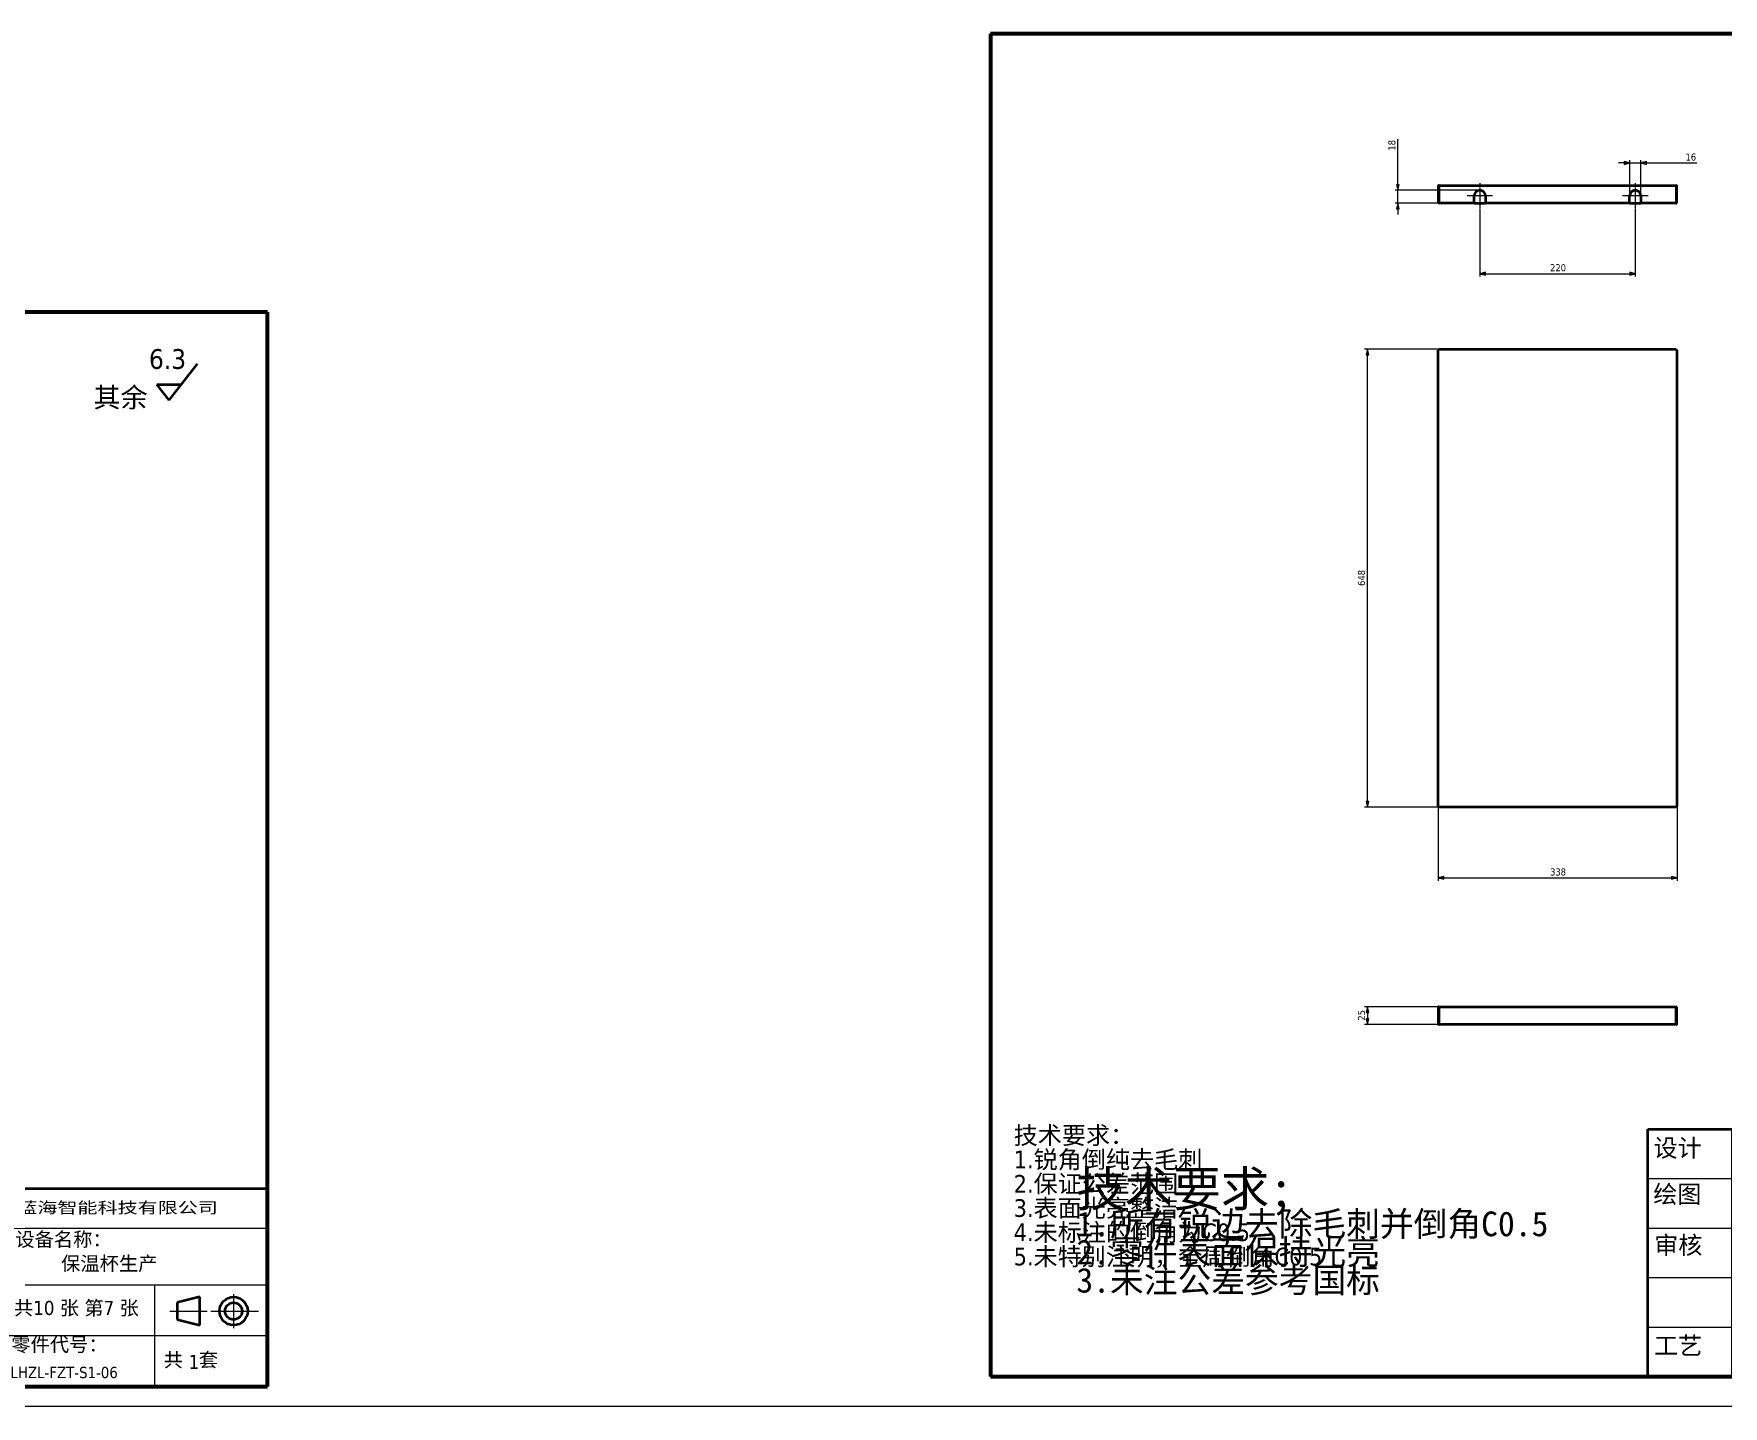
# Model space of a CAD drawing. Header units: millimetres. Extents: x 1472 to 285341, y -86221 to 5170.
# Drawn here: x 9281 to 11672, y -3300 to -1358 of the extents above; entities that cross this region are included whole.
import ezdxf
from ezdxf.enums import TextEntityAlignment as Align

# ---------------------------------------------------------------- set-up
doc = ezdxf.new("R2010")
doc.units = ezdxf.units.MM
doc.linetypes.add('CHAIN', pattern=[0.3543, 0.2362, -0.0295, 0.0591, -0.0295])
doc.layers.add('中心标记 (ISO)', color=1, linetype='Continuous', lineweight=25, true_color=0xff0000)
doc.layers.add('尺寸 (ISO)', color=5, linetype='Continuous', lineweight=25, true_color=0x0000ff)
for name, color, linetype, lineweight in [('可见 (ISO)', 7, 'Continuous', 50), ('图框 (ISO)', 7, 'Continuous', 70), ('标题 (ISO)', 7, 'Continuous', 50), ('符号 (ISO)', 7, 'Continuous', 25)]:
    doc.layers.add(name, color=color, linetype=linetype, lineweight=lineweight)
doc.styles.add('文本样式19', font='tahoma.ttf')
doc.styles.add('文本样式91', font='tahoma.ttf')
doc.styles.add('注释文本 (ISO)', font='tahoma.ttf')
doc.dimstyles.new('默认 (GB)', dxfattribs={"dimscale": 4, "dimtxt": 2.5, "dimasz": 2, "dimexe": 1, "dimexo": 0, "dimgap": 0.75, "dimtad": 1, "dimtoh": 1, "dimrnd": 1e-08, "dimdsep": 46, "dimtxsty": '注释文本 (ISO)', "dimblk": 'Filled-1', "dimcen": 0.09, "dimdle": 10, "dimclrd": 256, "dimclre": 256, "dimclrt": 256, "dimaunit": 1, "dimazin": 2, "dimtfac": 0.8, "dimtdec": 3, "dimtmove": 0, "dimatfit": 3, "dimldrblk": 'Filled-2', "dimfxl": 0, "dimtolj": 1, "dimtzin": 0, "dimlwd": -1, "dimlwe": -1, "dimarcsym": 0})

# ---------------------------------------------------------------- blocks, each defined once
blk = doc.blocks.new('图框 A3-A4')
at = {"layer": '图框 (ISO)'}
for p, q in [((287, 200), (10, 200)), ((10, 200), (10, 10)), ((287, 10), (287, 200)), ((10, 10), (287, 10))]:
    blk.add_line(p, q, dxfattribs=at)
blk = doc.blocks.new('标题栏 GB1')
at = {"layer": '标题 (ISO)'}
for p, q in [((361.15, 211.7), (366.21, 218.12)), ((361.15, 211.7), (359.01, 214.46)), ((359.01, 214.46), (363.33, 214.46)), ((194.57, 65.23), (194.57, 72.23)), ((194.57, 72.23), (378.57, 72.23)), ((206.57, 65.23), (206.57, 72.23)), ((222.57, 65.23), (222.57, 72.23)), ((234.57, 65.23), (234.57, 72.23)), ((250.57, 65.23), (250.57, 72.23)), ((262.57, 65.23), (262.57, 72.23)), ((273.31, 65.23), (273.31, 72.23)), ((317.57, 65.23), (317.57, 72.23)), ((378.57, 72.23), (378.57, 65.23)), ((194.57, 37.23), (194.57, 65.23)), ((206.57, 37.23), (206.57, 65.23)), ((222.57, 44.23), (222.57, 65.23)), ((234.57, 37.23), (234.57, 65.23)), ((250.57, 37.23), (250.57, 65.23)), ((262.57, 37.23), (262.57, 65.23)), ((273.31, 65.23), (273.31, 37.23)), ((317.57, 55.23), (317.57, 65.23)), ((378.57, 65.23), (378.57, 37.23)), ((317.57, 55.23), (317.57, 46.23)), ((366.57, 53.06), (362.57, 52.06)), ((366.57, 48.06), (366.57, 53.06)), ((362.57, 52.06), (362.57, 49.06)), ((362.57, 49.06), (366.57, 48.06)), ((305.57, 46.23), (305.57, 37.23)), ((222.57, 44.23), (222.57, 37.23)), ((378.57, 37.23), (194.57, 37.23))]:
    blk.add_line(p, q, dxfattribs=at)
at = {"layer": '标题 (ISO)', "lineweight": 25}
for p, q in [((194.57, 65.23), (273.31, 65.23)), ((273.31, 65.23), (378.57, 65.23)), ((194.57, 58.23), (273.31, 58.23)), ((332.57, 55.23), (273.31, 55.23)), ((279.81, 55.23), (279.81, 46.23)), ((286.31, 55.23), (286.31, 46.23)), ((332.57, 55.23), (378.57, 55.23)), ((358.57, 55.23), (358.57, 46.23)), ((372.58, 53.56), (372.58, 47.56)), ((194.57, 51.23), (273.31, 51.23)), ((361.32, 50.56), (367.88, 50.56)), ((368.55, 50.56), (370.07, 50.56)), ((370.07, 50.56), (376.97, 50.56)), ((273.31, 46.23), (378.57, 46.23)), ((358.57, 46.23), (358.57, 37.23)), ((194.57, 44.23), (273.31, 44.23))]:
    blk.add_line(p, q, dxfattribs=at)
at = {"layer": '标题 (ISO)', "lineweight": 50}
for p, q in [((292.81, 65.23), (292.81, 46.23)), ((332.57, 65.23), (332.57, 37.23))]:
    blk.add_line(p, q, dxfattribs=at)
at = {"layer": '标题 (ISO)'}
for radius in [2.5, 1.5]:
    blk.add_circle((372.57, 50.56), radius, dxfattribs=at)
at = {"layer": '标题 (ISO)', "style": '注释文本 (ISO)'}
blk.add_text('阶段标记', height=2.5, dxfattribs=at).set_placement((283.06, 60.23), align=Align.MIDDLE_CENTER)
for s, insert, char_height, attachment_point in [('\\fTahoma|b0|i0;\\H3.5000;6.3', (357.6, 220.71), 3.5, 1), ('\\fTahoma|b0|i0;\\H3.5000;其余', (347.8, 213.91), 3.5, 1), ('\\fTahoma|b0|i0;设计', (195.38, 70.83), 2.5, 1), ('\\f仿宋|b0|i0;\\H2.5000;黎紫华', (206.66, 71.05), 2.5, 1), ('\\fTahoma|b0|i0;标准化', (234.57, 71.28), 2.5, 1), ('助记码：K255-1', (274.11, 71.21), 2.5, 1), ('\\fTahoma|b0|i0;\\W1.30;\\H2.0000;广州\\fArial|b0|i0;\\W1.30;\\H2.0000;蓝海\\fTahoma|b0|i0;\\W1.30;\\H2.0000;智能科技有限公司', (348.5, 68.73), 2, 5), ('\\fTahoma|b0|i0;绘图', (195.35, 64.28), 2.5, 1), ('\\fTahoma|b0|i0;材料：', (293.76, 64.39), 2.5, 1), ('\\fTahoma|b0|i0;数量：', (319.04, 64.37), 2.5, 1), ('\\fTahoma|b0|i0;设备名称：', (333.96, 64.5), 2.5, 1), ('保温杯生产', (342.05, 60.22), 2.5, 1), ('\\fTahoma|b0|i0;审核', (195.48, 57.07), 2.5, 1), ('\\fTahoma|b0|i0;热处理：', (318.29, 54.82), 2.5, 1), ('\\fTahoma|b0|i0;模块名称：', (274.14, 45.81), 2.5, 1), ('\\fTahoma|b0|i0;零件名称：', (306.59, 45.8), 2.5, 1), ('\\fTahoma|b0|i0;零件代号：', (333.25, 45.9), 2.5, 1), ('\\fTahoma|b0|i0;批准', (242.57, 40.73), 2.5, 5), ('三维机械手', (282.42, 41.45), 2.5, 1), ('1', (364.63, 42.81), 2.5, 1)]:
    blk.add_mtext(s, dxfattribs=dict(at, insert=insert, char_height=char_height, attachment_point=attachment_point))
at = {"layer": '标题 (ISO)', "insert": (104.85, 72.61), "char_height": 2.5, "attachment_point": 1, "line_spacing_factor": 0.823237, "style": '注释文本 (ISO)'}
blk.add_mtext('\\fTahoma|b0|i0;技术要求：\\P1.锐角倒纯去毛刺\\P2.保证公差范围\\P3.表面光亮整洁\\P4.未标注的倒角为C0.5\\P5.未特别注明，全周倒角C0.5\\P', dxfattribs=at)
at = {"layer": '标题 (ISO)', "char_height": 2.5, "attachment_point": 1, "style": '注释文本 (ISO)'}
for s, insert, width in [('\\f仿宋|b0|i0;\\H2.5000;王成琪', (206.57, 63.16), 11.2281), ('\\fTahoma|b0|i0;表面处理：', (293.74, 54.71), 17.19), ('\\fTahoma|b0|i0;工艺', (195.45, 42.85), 6.876), ('\\fTahoma|b0|i0;  共   套', (358.32, 43.18), 17.7919)]:
    blk.add_mtext(s, dxfattribs=dict(at, insert=insert, width=width))
at = {"layer": '标题 (ISO)', "insert": (333.72, 52.37), "char_height": 2.5, "width": 27.2374, "attachment_point": 1, "line_spacing_factor": 0.987884, "style": '注释文本 (ISO)'}
blk.add_mtext('共10 张 第7 张', dxfattribs=at)
at = {"layer": '标题 (ISO)'}
for tag, p, height, style in [('材料_001', (293.5, 56.7), 2.5, '注释文本 (ISO)'), ('描述_001', (333.1, 38.7), 2, '文本样式91'), ('零件代号_001', (306.4, 37.87), 2, '文本样式91')]:
    blk.add_attdef(tag, p, '', height=height, dxfattribs=dict(at, style=style))
at = {"layer": '标题 (ISO)', "style": '文本样式91'}
blk.add_attdef('热处理', text='', height=2, dxfattribs=at).set_placement((318.2, 50.63), align=Align.TOP_LEFT)
at = {"layer": '标题 (ISO)', "style": '文本样式19'}
for tag, p in [('工程核准人', (256.57, 40.73)), ('工程批准日期', (267.94, 40.73))]:
    blk.add_attdef(tag, text='', height=1, dxfattribs=at).set_placement(p, align=Align.MIDDLE_CENTER)
blk = doc.blocks.new('Filled-1')
at = {"color": 0}
for p, q in [((0, 0), (-1, 0.25)), ((-1, 0.25), (-1, -0.25)), ((-1, 0), (0, 0)), ((-1, -0.25), (0, 0))]:
    blk.add_line(p, q, dxfattribs=at)
at = {"color": 0, "flags": 128}
blk.add_lwpolyline([(-1, -0.25), (0, 0), (-1, 0.25), (-1, -0.25)], dxfattribs=at)
at = {"color": 0}
blk.add_solid([(-1, -0.25), (0, 0), (-1, 0.25), (-1, -0.25)], dxfattribs=at)
blk = doc.blocks.new('*D468')
at = {"layer": 'Defpoints', "color": 0, "transparency": 16777216}
for p in [(11268.6, -2451.4), (11606.6, -2451.4), (11606.6, -2552.6)]:
    blk.add_point(p, dxfattribs=at)
at = {"layer": '尺寸 (ISO)', "transparency": 16777216}
for p, q in [((11268.6, -2451.4), (11268.6, -2556.6)), ((11606.6, -2451.4), (11606.6, -2556.6)), ((11276.6, -2552.6), (11598.6, -2552.6))]:
    blk.add_line(p, q, dxfattribs=at)
at = {"layer": '尺寸 (ISO)', "transparency": 16777216, "xscale": 8, "yscale": 8, "zscale": 8, "rotation": 180}
blk.add_blockref('Filled-1', (11268.6, -2552.6), dxfattribs=at)
at = {"layer": '尺寸 (ISO)', "transparency": 16777216, "xscale": 8, "yscale": 8, "zscale": 8}
blk.add_blockref('Filled-1', (11606.6, -2552.6), dxfattribs=at)
at = {"layer": '尺寸 (ISO)', "transparency": 16777216, "insert": (11427, -2539.2), "char_height": 10, "attachment_point": 1, "style": '注释文本 (ISO)'}
blk.add_mtext('\\A1;338', dxfattribs=at)
blk = doc.blocks.new('Filled-2')
at = {"color": 0}
for p, q in [((0, 0), (-1, 0.125)), ((-1, 0.125), (-1, -0.125)), ((-1, 0), (0, 0)), ((-1, -0.125), (0, 0))]:
    blk.add_line(p, q, dxfattribs=at)
at = {"color": 0, "flags": 128}
blk.add_lwpolyline([(-1, -0.125), (0, 0), (-1, 0.125), (-1, -0.125)], dxfattribs=at)
at = {"color": 0}
blk.add_solid([(-1, -0.125), (0, 0), (-1, 0.125), (-1, -0.125)], dxfattribs=at)
blk = doc.blocks.new('*D469')
at = {"layer": 'Defpoints', "color": 0, "transparency": 16777216}
for p in [(11168.6, -1804.6), (11269.8, -1804.6), (11269.8, -2452.6)]:
    blk.add_point(p, dxfattribs=at)
at = {"layer": '尺寸 (ISO)', "transparency": 16777216}
for p, q in [((11269.8, -1804.6), (11164.6, -1804.6)), ((11168.6, -2444.6), (11168.6, -1812.6)), ((11269.8, -2452.6), (11164.6, -2452.6))]:
    blk.add_line(p, q, dxfattribs=at)
at = {"layer": '尺寸 (ISO)', "transparency": 16777216, "xscale": 8, "yscale": 8, "zscale": 8}
for p, rotation in [((11168.6, -1804.6), 90), ((11168.6, -2452.6), 270)]:
    blk.add_blockref('Filled-1', p, dxfattribs=dict(at, rotation=rotation))
at = {"layer": '尺寸 (ISO)', "transparency": 16777216, "insert": (11155.1, -2139.5), "char_height": 10, "attachment_point": 1, "rotation": 90, "style": '注释文本 (ISO)'}
blk.add_mtext('\\A1;648', dxfattribs=at)
blk = doc.blocks.new('*D470')
at = {"layer": 'Defpoints', "color": 0, "transparency": 16777216}
for p in [(11269.8, -2735.2), (11168.6, -2760.2), (11269.9, -2760.2)]:
    blk.add_point(p, dxfattribs=at)
at = {"layer": '尺寸 (ISO)', "transparency": 16777216}
for p, q in [((11269.8, -2735.2), (11164.6, -2735.2)), ((11168.6, -2743.2), (11168.6, -2752.2)), ((11269.9, -2760.2), (11164.6, -2760.2))]:
    blk.add_line(p, q, dxfattribs=at)
at = {"layer": '尺寸 (ISO)', "transparency": 16777216, "xscale": 8, "yscale": 8, "zscale": 8}
for p, rotation in [((11168.6, -2735.2), 90), ((11168.6, -2760.2), 270)]:
    blk.add_blockref('Filled-1', p, dxfattribs=dict(at, rotation=rotation))
at = {"layer": '尺寸 (ISO)', "transparency": 16777216, "insert": (11155.1, -2754.5), "char_height": 10, "attachment_point": 1, "rotation": 90, "style": '注释文本 (ISO)'}
blk.add_mtext('\\A1;25', dxfattribs=at)
blk = doc.blocks.new('*D471')
at = {"layer": 'Defpoints', "color": 0, "transparency": 16777216}
for p in [(11211.6, -1579.7), (11319.6, -1597.7), (11327.6, -1579.7)]:
    blk.add_point(p, dxfattribs=at)
at = {"layer": '尺寸 (ISO)', "transparency": 16777216}
for p, q in [((11211.6, -1571.7), (11211.6, -1507.5)), ((11327.6, -1579.7), (11207.6, -1579.7)), ((11319.6, -1597.7), (11207.6, -1597.7)), ((11211.6, -1597.7), (11211.6, -1579.7)), ((11211.6, -1605.7), (11211.6, -1613.7))]:
    blk.add_line(p, q, dxfattribs=at)
at = {"layer": '尺寸 (ISO)', "transparency": 16777216, "xscale": 8, "yscale": 8, "zscale": 8}
for p, rotation in [((11211.6, -1579.7), 270), ((11211.6, -1597.7), 90)]:
    blk.add_blockref('Filled-1', p, dxfattribs=dict(at, rotation=rotation))
at = {"layer": '尺寸 (ISO)', "transparency": 16777216, "insert": (11198.1, -1523.5), "char_height": 10, "attachment_point": 1, "rotation": 90, "style": '注释文本 (ISO)'}
blk.add_mtext('\\A1;18', dxfattribs=at)
blk = doc.blocks.new('*D472')
at = {"layer": 'Defpoints', "color": 0, "transparency": 16777216}
for p in [(11327.6, -1612.7), (11547.6, -1612.7), (11547.6, -1697.7)]:
    blk.add_point(p, dxfattribs=at)
at = {"layer": '尺寸 (ISO)', "transparency": 16777216}
for p, q in [((11327.6, -1612.7), (11327.6, -1701.7)), ((11547.6, -1612.7), (11547.6, -1701.7)), ((11335.6, -1697.7), (11539.6, -1697.7))]:
    blk.add_line(p, q, dxfattribs=at)
at = {"layer": '尺寸 (ISO)', "transparency": 16777216, "xscale": 8, "yscale": 8, "zscale": 8, "rotation": 180}
blk.add_blockref('Filled-1', (11327.6, -1697.7), dxfattribs=at)
at = {"layer": '尺寸 (ISO)', "transparency": 16777216, "xscale": 8, "yscale": 8, "zscale": 8}
blk.add_blockref('Filled-1', (11547.6, -1697.7), dxfattribs=at)
at = {"layer": '尺寸 (ISO)', "transparency": 16777216, "insert": (11427, -1684.2), "char_height": 10, "attachment_point": 1, "style": '注释文本 (ISO)'}
blk.add_mtext('\\A1;220', dxfattribs=at)
blk = doc.blocks.new('*D473')
at = {"layer": 'Defpoints', "color": 0, "transparency": 16777216}
for p in [(11539.6, -1541), (11539.6, -1587.7), (11555.6, -1587.7)]:
    blk.add_point(p, dxfattribs=at)
at = {"layer": '尺寸 (ISO)', "transparency": 16777216}
for p, q in [((11531.6, -1541), (11523.6, -1541)), ((11539.6, -1587.7), (11539.6, -1537)), ((11539.6, -1541), (11555.6, -1541)), ((11555.6, -1587.7), (11555.6, -1537)), ((11563.6, -1541), (11634.6, -1541))]:
    blk.add_line(p, q, dxfattribs=at)
at = {"layer": '尺寸 (ISO)', "transparency": 16777216, "xscale": 8, "yscale": 8, "zscale": 8}
blk.add_blockref('Filled-1', (11539.6, -1541), dxfattribs=at)
at = {"layer": '尺寸 (ISO)', "transparency": 16777216, "xscale": 8, "yscale": 8, "zscale": 8, "rotation": 180}
blk.add_blockref('Filled-1', (11555.6, -1541), dxfattribs=at)
at = {"layer": '尺寸 (ISO)', "transparency": 16777216, "insert": (11618.6, -1527.6), "char_height": 10, "attachment_point": 1, "style": '注释文本 (ISO)'}
blk.add_mtext('\\A1;16', dxfattribs=at)
blk = doc.blocks.new('加工')
at = {"layer": '符号 (ISO)', "insert": (-36.68, 11.05), "char_height": 2.5, "width": 80.4946, "attachment_point": 1, "line_spacing_factor": 0.683636, "style": '注释文本 (ISO)'}
blk.add_mtext('{\\fFangSong|b0|i0|c134|p49;\\H2x;技术要求\\fFangSong|b0|i0|c0|p49;;\\P\\H0.7x;1.\\fFangSong|b0|i0|c134|p49;所有锐边去除毛刺并倒角\\fFangSong|b0|i0|c0|p49;C0.5\\H2.12498x; \\H0.47059x;\\P2.\\fFangSong|b0|i0|c134|p49;零件表面保持光亮\\H1.84035x; \\H0.54337x;\\P\\fFangSong|b0|i0|c0|p49;3.\\fFangSong|b0|i0|c134|p49;未注公差参考国标\\H1.80945x; }', dxfattribs=at)

msp = doc.modelspace()

# ---------------------------------------------------------------- linework, layer by layer
msp.add_line((2134.45746, -3300.18267), (59424.02574, -3300.18267))
at = {"layer": '中心标记 (ISO)', "linetype": 'CHAIN', "ltscale": 4.778092}
for p, q in [((11327.56008, -1569.65088), (11327.56008, -1612.65088)), ((11547.56008, -1569.65088), (11547.56008, -1612.65088))]:
    msp.add_line(p, q, dxfattribs=at)
at = {"layer": '中心标记 (ISO)', "linetype": 'CHAIN', "ltscale": 4.000247}
for p, q in [((11345.56008, -1587.65088), (11309.56008, -1587.65088)), ((11565.56008, -1587.65088), (11529.56008, -1587.65088))]:
    msp.add_line(p, q, dxfattribs=at)
at = {"layer": '可见 (ISO)'}
for p, q in [((11269.76008, -1573.95088), (11268.56008, -1573.95088)), ((11268.56008, -1573.95088), (11268.56008, -1597.65088)), ((11269.76008, -1573.95088), (11269.76008, -1597.65088)), ((11269.83079, -1597.65088), (11269.83079, -1573.95088)), ((11269.86008, -1572.65088), (11605.26008, -1572.65088)), ((11605.28936, -1573.95088), (11605.28936, -1597.65088)), ((11605.36008, -1573.95088), (11605.36008, -1597.65088)), ((11605.36008, -1573.95088), (11606.56008, -1573.95088)), ((11606.56008, -1597.65088), (11606.56008, -1573.95088)), ((11269.76008, -1597.65088), (11268.56008, -1597.65088)), ((11319.56008, -1597.65088), (11269.83079, -1597.65088)), ((11319.56008, -1597.65088), (11319.56008, -1587.65088)), ((11319.56008, -1597.65088), (11335.56008, -1597.65088)), ((11335.56008, -1587.65088), (11335.56008, -1597.65088)), ((11539.56008, -1597.65088), (11335.56008, -1597.65088)), ((11539.56008, -1597.65088), (11539.56008, -1587.65088)), ((11539.56008, -1597.65088), (11555.56008, -1597.65088)), ((11555.56008, -1587.65088), (11555.56008, -1597.65088)), ((11605.28936, -1597.65088), (11555.56008, -1597.65088)), ((11605.36008, -1597.65088), (11606.56008, -1597.65088)), ((11268.56008, -2451.37215), (11268.56008, -1805.91357)), ((11269.76008, -1805.91357), (11268.56008, -1805.91357)), ((11269.83079, -1804.64286), (11605.28936, -1804.64286)), ((11269.83079, -1805.84286), (11269.83079, -1804.64286)), ((11605.28936, -1805.84286), (11605.28936, -1804.64286)), ((11605.36008, -1805.91357), (11606.56008, -1805.91357)), ((11606.56008, -1805.91357), (11606.56008, -2451.37215)), ((11269.76008, -2451.37215), (11268.56008, -2451.37215)), ((11269.83079, -2451.44286), (11269.83079, -2452.64286)), ((11605.28936, -2452.64286), (11269.83079, -2452.64286)), ((11605.28936, -2451.44286), (11605.28936, -2452.64286)), ((11605.36008, -2451.37215), (11606.56008, -2451.37215)), ((11269.76008, -2735.18591), (11268.56008, -2735.18591)), ((11268.56008, -2735.18591), (11268.56008, -2758.88591)), ((11269.76008, -2758.88591), (11269.76008, -2735.18591)), ((11269.83079, -2758.88591), (11269.83079, -2735.18591)), ((11269.83079, -2735.18591), (11605.28936, -2735.18591)), ((11605.28936, -2735.18591), (11605.28936, -2758.88591)), ((11605.36008, -2735.18591), (11606.56008, -2735.18591)), ((11605.36008, -2758.88591), (11605.36008, -2735.18591)), ((11606.56008, -2758.88591), (11606.56008, -2735.18591)), ((11269.76008, -2758.88591), (11268.56008, -2758.88591)), ((11605.26008, -2760.18591), (11269.86008, -2760.18591)), ((11605.36008, -2758.88591), (11606.56008, -2758.88591))]:
    msp.add_line(p, q, dxfattribs=at)
for centre in [(11327.56008, -1587.65088), (11547.56008, -1587.65088)]:
    msp.add_arc(centre, 8, 0, 180, dxfattribs=at)
for points in [[(11269.86008, -1572.65088), (11269.29183, -1572.65088), (11268.74937, -1573.06813), (11268.60359, -1573.61735), (11268.57474, -1573.72602), (11268.56008, -1573.83845), (11268.56008, -1573.95088)], [(11269.83079, -1573.95088), (11269.83894, -1573.38263), (11269.84709, -1572.84017), (11269.85524, -1572.69439), (11269.85685, -1572.66554), (11269.85846, -1572.65088), (11269.86008, -1572.65088)], [(11605.26008, -1572.65088), (11605.26823, -1572.65088), (11605.27638, -1573.06813), (11605.28453, -1573.61735), (11605.28614, -1573.72602), (11605.28775, -1573.83845), (11605.28936, -1573.95088)], [(11606.56008, -1573.95088), (11606.56008, -1573.38263), (11606.14282, -1572.84017), (11605.5936, -1572.69439), (11605.48493, -1572.66554), (11605.37251, -1572.65088), (11605.26008, -1572.65088)], [(11268.56008, -1805.91357), (11268.56008, -1805.92172), (11268.97733, -1805.92987), (11269.52655, -1805.93802), (11269.63522, -1805.93963), (11269.74764, -1805.94125), (11269.86008, -1805.94286)], [(11269.86008, -1805.94286), (11269.85192, -1805.37461), (11269.84377, -1804.83216), (11269.83562, -1804.68637), (11269.83401, -1804.65753), (11269.8324, -1804.64286), (11269.83079, -1804.64286)], [(11605.28936, -1804.64286), (11605.28121, -1804.64286), (11605.27306, -1805.06011), (11605.26491, -1805.60934), (11605.2633, -1805.71801), (11605.26169, -1805.83043), (11605.26008, -1805.94286)], [(11605.26008, -1805.94286), (11605.82832, -1805.93471), (11606.37078, -1805.92656), (11606.51656, -1805.91841), (11606.54541, -1805.91679), (11606.56008, -1805.91518), (11606.56008, -1805.91357)], [(11269.86008, -2451.34286), (11269.29183, -2451.35101), (11268.74937, -2451.35916), (11268.60359, -2451.36731), (11268.57474, -2451.36892), (11268.56008, -2451.37054), (11268.56008, -2451.37215)], [(11269.83079, -2452.64286), (11269.83894, -2452.64286), (11269.84709, -2452.22561), (11269.85524, -2451.67638), (11269.85685, -2451.56771), (11269.85846, -2451.45529), (11269.86008, -2451.34286)], [(11605.26008, -2451.34286), (11605.26823, -2451.91111), (11605.27638, -2452.45356), (11605.28453, -2452.59935), (11605.28614, -2452.62819), (11605.28775, -2452.64286), (11605.28936, -2452.64286)], [(11606.56008, -2451.37215), (11606.56008, -2451.364), (11606.14282, -2451.35585), (11605.5936, -2451.3477), (11605.48493, -2451.34608), (11605.37251, -2451.34447), (11605.26008, -2451.34286)], [(11268.56008, -2758.88591), (11268.56008, -2759.45415), (11268.97733, -2759.99661), (11269.52655, -2760.14239), (11269.63522, -2760.17124), (11269.74764, -2760.18591), (11269.86008, -2760.18591)], [(11269.86008, -2760.18591), (11269.85192, -2760.18591), (11269.84377, -2759.76865), (11269.83562, -2759.21943), (11269.83401, -2759.11076), (11269.8324, -2758.99834), (11269.83079, -2758.88591)], [(11605.28936, -2758.88591), (11605.28121, -2759.45415), (11605.27306, -2759.99661), (11605.26491, -2760.14239), (11605.2633, -2760.17124), (11605.26169, -2760.18591), (11605.26008, -2760.18591)], [(11605.26008, -2760.18591), (11605.82832, -2760.18591), (11606.37078, -2759.76865), (11606.51656, -2759.21943), (11606.54541, -2759.11076), (11606.56008, -2758.99834), (11606.56008, -2758.88591)]]:
    msp.add_open_spline(points, degree=3, knots=[0, 0, 0, 0, 1.3113398714, 1.3113398714, 1.3113398714, 1.5707963268, 1.5707963268, 1.5707963268, 1.5707963268], dxfattribs=at)
for points in [[(11269.8325, -1573.85526), (11269.7921, -1573.86819), (11269.76008, -1573.90795), (11269.76008, -1573.95088)], [(11605.28765, -1573.85526), (11605.32805, -1573.86819), (11605.36008, -1573.90795), (11605.36008, -1573.95088)], [(11269.86008, -1805.94286), (11269.80772, -1805.9331), (11269.76008, -1805.92333), (11269.76008, -1805.91357)], [(11269.86008, -1805.94286), (11269.85031, -1805.8905), (11269.84055, -1805.84286), (11269.83079, -1805.84286)], [(11605.26008, -1805.94286), (11605.26984, -1805.8905), (11605.2796, -1805.84286), (11605.28936, -1805.84286)], [(11605.26008, -1805.94286), (11605.31243, -1805.9331), (11605.36008, -1805.92333), (11605.36008, -1805.91357)], [(11269.86008, -2451.34286), (11269.80772, -2451.35262), (11269.76008, -2451.36239), (11269.76008, -2451.37215)], [(11269.86008, -2451.34286), (11269.85031, -2451.39522), (11269.84055, -2451.44286), (11269.83079, -2451.44286)], [(11605.26008, -2451.34286), (11605.26984, -2451.39522), (11605.2796, -2451.44286), (11605.28936, -2451.44286)], [(11605.26008, -2451.34286), (11605.31243, -2451.35262), (11605.36008, -2451.36239), (11605.36008, -2451.37215)], [(11269.8325, -2758.98152), (11269.7921, -2758.96859), (11269.76008, -2758.92884), (11269.76008, -2758.88591)], [(11605.28765, -2758.98152), (11605.32805, -2758.96859), (11605.36008, -2758.92884), (11605.36008, -2758.88591)]]:
    msp.add_open_spline(points, degree=3, dxfattribs=at)

# ---------------------------------------------------------------- block references
for name, p, xscale, yscale, zscale in [('图框 A3-A4', (10535.18179, -3358.18972), 10, 10, 10), ('图框 A3-A4', (7316.1136, -3352.2409), 8, 8, 8), ('加工', (11123.44638, -3078.1546), 10, 10, 10)]:
    msp.add_blockref(name, p, dxfattribs=dict(xscale=xscale, yscale=yscale, zscale=zscale))
ref = msp.add_blockref('标题栏 GB1', (9619.47039, -3630.44175), dxfattribs=dict(xscale=10, yscale=10, zscale=10))
ref.add_attrib('零件代号_001', '翻转架左右侧板', (12594.28793, -3248.25379), dxfattribs={"layer": '标题 (ISO)', "height": 20, "style": '文本样式91'})
ref.add_attrib('描述_001', 'LHZL-FZT-S1-07', (12950.47071, -3243.44517), dxfattribs={"layer": '标题 (ISO)', "height": 20.0000003, "style": '文本样式91'})
ref.add_attrib('材料_001', '1.2冷板', (12355.58593, -3061.94316), dxfattribs={"layer": '标题 (ISO)', "height": 25, "style": '注释文本 (ISO)'})
ref = msp.add_blockref('标题栏 GB1', (6583.54448, -3570.04252), dxfattribs=dict(xscale=8, yscale=8, zscale=8))
ref.add_attrib('零件代号_001', '翻转架侧板', (8963.39851, -3264.29215), dxfattribs={"layer": '标题 (ISO)', "height": 16, "style": '文本样式91'})
ref.add_attrib('描述_001', 'LHZL-FZT-S1-06', (9248.34473, -3260.44525), dxfattribs={"layer": '标题 (ISO)', "height": 16.0000002, "style": '文本样式91'})
ref.add_attrib('材料_001', '1.2冷板', (8772.43691, -3115.24365), dxfattribs={"layer": '标题 (ISO)', "height": 20, "style": '注释文本 (ISO)'})

# ---------------------------------------------------------------- dimensions: what is measured, and where the dimension line sits
at = {"layer": '尺寸 (ISO)'}
for base, p1, p2, angle, override, picture, middle in [((11211.59745, -1579.65088), (11319.56008, -1597.65088), (11327.56008, -1579.65088), 90, {"dimtoh": 0, "dimdec": 2, "dimtp": 0, "dimtm": 0, "dimtdec": 2, "dimtofl": 1, "dimatfit": 1}, '*D471', (11211.59745, -1517.00802)), ((11539.56008, -1541.0401), (11555.56008, -1587.65088), (11539.56008, -1587.65088), 180, {"dimtoh": 0, "dimdec": 2, "dimtp": 0, "dimtm": 0, "dimtdec": 2, "dimtofl": 1, "dimatfit": 1}, '*D473', (11625.08915, -1541.0401)), ((11547.56008, -1697.65088), (11327.56008, -1612.65088), (11547.56008, -1612.65088), 180, {"dimtoh": 0, "dimdec": 2, "dimtp": 0, "dimtm": 0, "dimtdec": 2, "dimtofl": 0, "dimatfit": 1}, '*D472', (11437.66008, -1697.65088)), ((11168.56008, -1804.64286), (11269.83079, -2452.64286), (11269.83079, -1804.64286), 90, {"dimtoh": 0, "dimdec": 2, "dimtp": 0, "dimtm": 0, "dimtdec": 2, "dimtofl": 0, "dimatfit": 1}, '*D469', (11168.56008, -2128.74286)), ((11168.56008, -2760.18591), (11269.83079, -2735.18591), (11269.86008, -2760.18591), 270, {"dimtoh": 0, "dimdec": 2, "dimtp": 0, "dimtm": 0, "dimtdec": 2, "dimtofl": 1, "dimatfit": 1}, '*D470', (11168.56008, -2747.68591))]:
    dim = msp.add_linear_dim(base=base, p1=p1, p2=p2, angle=angle, dimstyle='默认 (GB)', override=override, dxfattribs=at)
    dim.commit()
    dim.dimension.update_dxf_attribs({"geometry": picture, "text_midpoint": middle, "dimtype": 160})
dim = msp.add_linear_dim(base=(11606.56008, -2552.64286), p1=(11268.56008, -2451.37215), p2=(11606.56008, -2451.37215), dimstyle='默认 (GB)', override={"dimtoh": 0, "dimdec": 2, "dimtp": 0, "dimtm": 0, "dimtdec": 2, "dimtofl": 0, "dimatfit": 1}, dxfattribs=at)
dim.commit()
dim.dimension.update_dxf_attribs({"geometry": '*D468', "text_midpoint": (11437.66008, -2552.64286), "dimtype": 160})

doc.saveas('drawing.dxf')
